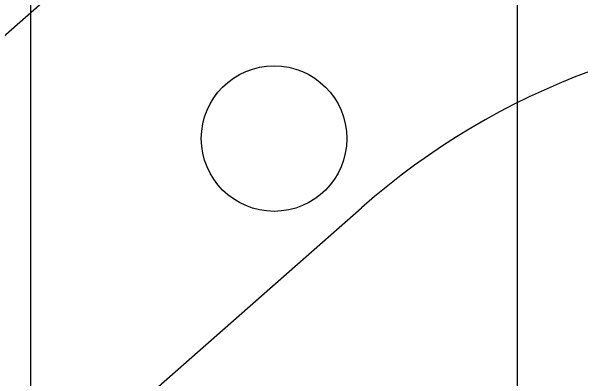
# Model space of a CAD drawing. Header units: inches. Extents: x 1.3 to 19.8, y 1.7 to 13.
# Drawn here: x 13.702 to 14.288, y 4.615 to 4.993 of the extents above; entities that cross this region are included whole.
import ezdxf

# ---------------------------------------------------------------- set-up
doc = ezdxf.new("R2010")
doc.units = ezdxf.units.IN
doc.header["$MEASUREMENT"] = 0
for name, color, linetype in [('Clamp', 30, 'Continuous'), ('Panel', 1, 'Continuous'), ('Solenoid', 6, 'Continuous')]:
    doc.layers.add(name, color=color, linetype=linetype)

msp = doc.modelspace()

# ---------------------------------------------------------------- linework, layer by layer
at = {"layer": 'Clamp'}
for p, q in [((13.18274, 4.51798), (14.05175, 5.28199)), ((13.43034, 4.23635), (14.06133, 4.7911))]:
    msp.add_line(p, q, dxfattribs=at)
msp.add_arc((14.55654, 4.22783), 0.75, 48.67895, 131.32105, dxfattribs=at)
at = {"layer": 'Panel'}
msp.add_circle((13.97154, 4.86217), 0.07475, dxfattribs=at)
at = {"layer": 'Solenoid'}
for p, q in [((13.72154, 4.23717), (13.72154, 7.25717)), ((14.22154, 4.23717), (14.22154, 7.25717))]:
    msp.add_line(p, q, dxfattribs=at)

doc.saveas('drawing.dxf')
